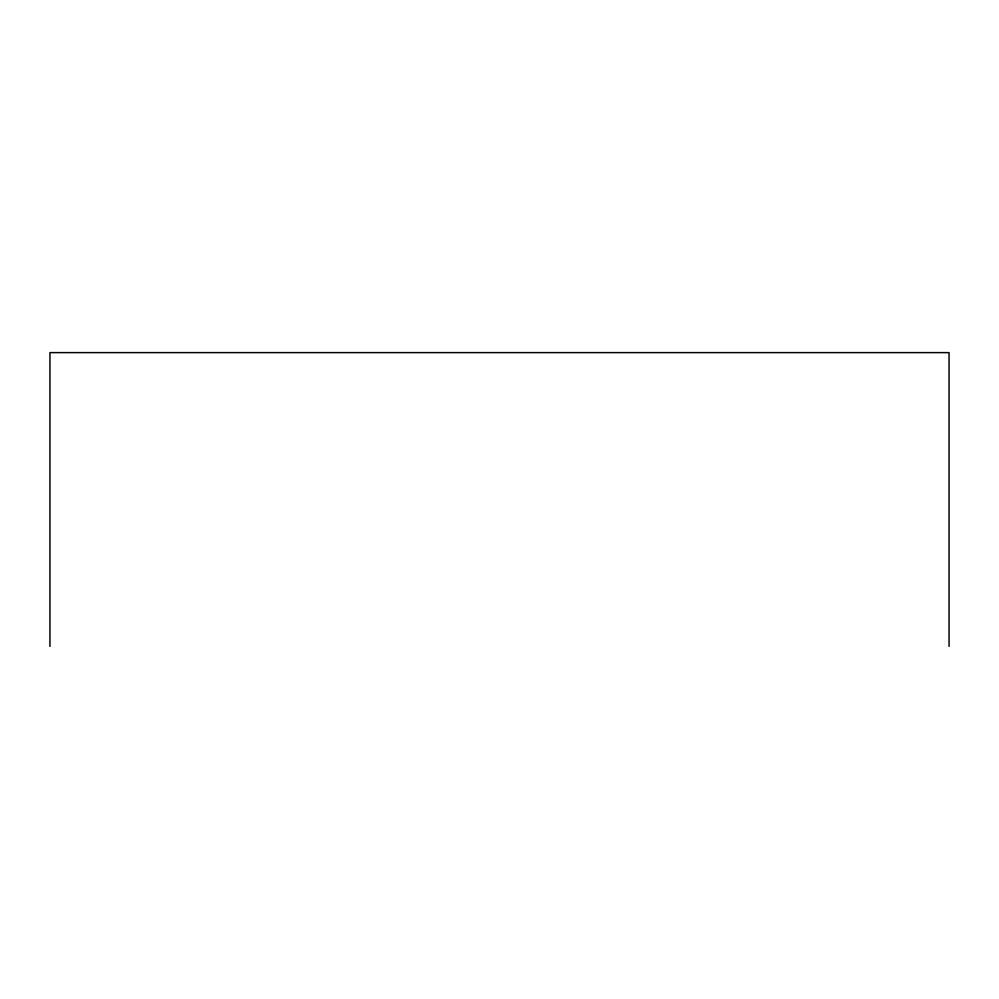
<?xml version="1.0" encoding="UTF-8"?>
<svg xmlns="http://www.w3.org/2000/svg" width="999" height="999" viewBox="0 0 999 999"><rect width="100%" height="100%" fill="white"/><g stroke="black" fill="none" stroke-linecap="round" stroke-linejoin="round"><path stroke-width="1.5" d="M949.05 646.378L949.05 352.622L49.95 352.622L49.95 646.378"/></g></svg>
